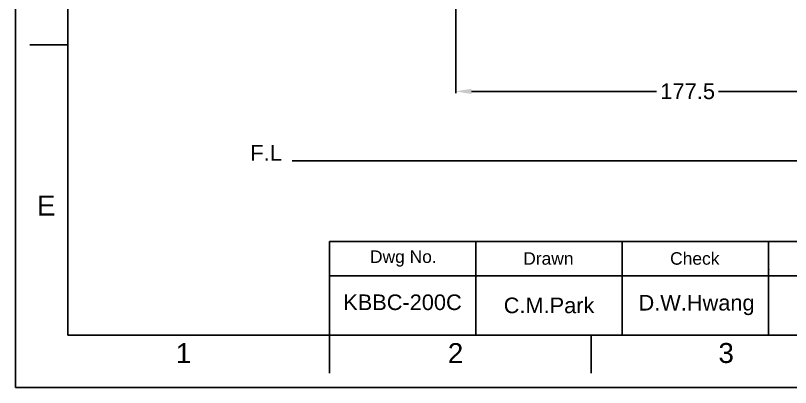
# Model space of a CAD drawing. Header units: millimetres. Extents: x 5859 to 6700, y -2125 to -1530.
# Drawn here: x 5858.8 to 6155.4, y -2124.8 to -1982.6 of the extents above; entities that cross this region are included whole.
import ezdxf
from ezdxf.enums import TextEntityAlignment as Align

# ---------------------------------------------------------------- set-up
doc = ezdxf.new("R2010")
doc.units = ezdxf.units.MM
doc.layers.add('5', color=2, linetype='Continuous', lineweight=9)
for name, color, linetype in [('FORM', 7, 'Continuous'), ('TEXT', 4, 'Continuous'), ('벽', 2, 'Continuous')]:
    doc.layers.add(name, color=color, linetype=linetype)
doc.styles.get("Standard").update_dxf_attribs({"font": 'arial.ttf'})
doc.dimstyles.new('A4', dxfattribs={"dimtxt": 4, "dimasz": 3.5, "dimexe": 0.7, "dimexo": 0.625, "dimgap": 0.5, "dimtad": 1, "dimdec": 1, "dimdsep": 46, "dimtxsty": 'Standard', "dimcen": 2.5, "dimclrd": 5, "dimclre": 5, "dimclrt": 7, "dimadec": 3, "dimazin": 2, "dimtfac": 1, "dimtdec": 1, "dimtmove": 0, "dimatfit": 3, "dimfxl": 1.25, "dimarcsym": 0})

# ---------------------------------------------------------------- blocks, each defined once
blk = doc.blocks.new('*D118')
at = {"layer": '5', "color": 3, "lineweight": -2, "transparency": 16777216}
for p, q in [((6027.25, -1837.91), (6027.25, -2012.34)), ((6204.75, -1842.03), (6204.75, -2012.34)), ((6033.25, -2011.64), (6104.14, -2011.64)), ((6198.75, -2011.64), (6127.87, -2011.64))]:
    blk.add_line(p, q, dxfattribs=at)
at = {"layer": '5', "color": 3, "transparency": 16777216}
for points in [[(6033.25, -2010.64), (6033.25, -2012.64), (6027.25, -2011.64)], [(6198.75, -2010.64), (6198.75, -2012.64), (6204.75, -2011.64)]]:
    blk.add_solid(points, dxfattribs=at)
at = {"layer": '5', "color": 4, "transparency": 16777216, "insert": (6116, -2011.64), "char_height": 6, "attachment_point": 5}
blk.add_mtext('177.5', dxfattribs=at)

msp = doc.modelspace()

# ---------------------------------------------------------------- linework, layer by layer
at = {"layer": 'FORM', "color": 7, "linetype": 'Continuous'}
for p, q in [((5858.8, -2124.84), (5858.8, -1530.13)), ((5878.83, -1550.16), (5878.83, -2104.82)), ((5878.83, -1993.88), (5864.27, -1993.88)), ((6034.96, -2069.06), (5978.94, -2069.06)), ((5978.94, -2069.06), (5978.94, -2104.82)), ((5978.94, -2079.79), (5978.94, -2069.06)), ((6679.78, -2104.82), (5878.83, -2104.82)), ((5978.94, -2104.82), (5978.94, -2119.37)), ((6079.06, -2104.82), (6079.06, -2119.37)), ((5858.8, -2124.84), (6699.8, -2124.84))]:
    msp.add_line(p, q, dxfattribs=at)
at = {"layer": 'FORM'}
for p, q in [((6034.96, -2069.06), (6679.78, -2069.06)), ((6034.96, -2069.06), (6034.96, -2104.82)), ((6090.98, -2069.06), (6090.98, -2104.82)), ((6147, -2104.82), (6147, -2069.06)), ((5978.94, -2082.17), (6536.75, -2082.17))]:
    msp.add_line(p, q, dxfattribs=at)
at = {"layer": 'TEXT'}
msp.add_point((6147, -2079.79), dxfattribs=at)
at = {"layer": '벽'}
msp.add_line((5964.7, -2038.14), (6629.41, -2038.14), dxfattribs=at)

# ---------------------------------------------------------------- texts
at = {"layer": 'FORM', "char_height": 7.63, "attachment_point": 5}
for s, width, insert in [('E', 10.0119, (5870.56, -2055.3)), ('1', 50.0595, (5923.11, -2111.7)), ('2', 50.0595, (6027.19, -2111.7)), ('3', 50.0595, (6130.75, -2111.7))]:
    msp.add_mtext_dynamic_manual_height_columns(s, width=width, gutter_width=12.51, heights=[0], dxfattribs=dict(at, insert=insert))
at = {"layer": 'TEXT', "attachment_point": 5}
for s, insert, char_height in [('Dwg No.', (6007.22, -2075.55), 4.768), ('Check', (6118.73, -2075.55), 4.768), ('Drawn', (6062.71, -2075.55), 4.768), ('KBBC-200C', (6006.88, -2092.3), 5.959), ('C.M.Park', (6062.97, -2093.49), 5.959), ('D.W.Hwang', (6119.41, -2093.33), 5.959)]:
    msp.add_mtext_dynamic_manual_height_columns(s, width=56.019, gutter_width=29.8, heights=[0], dxfattribs=dict(at, insert=insert, char_height=char_height))
at = {"layer": '벽'}
msp.add_text('F.L', height=6, dxfattribs=at).set_placement((5954.7, -2035.14), align=Align.MIDDLE_CENTER)

# ---------------------------------------------------------------- dimensions: what is measured, and where the dimension line sits
at = {"layer": '5'}
dim = msp.add_linear_dim(base=(6204.75, -2011.64), p1=(6027.25, -1837.28), p2=(6204.75, -1841.4), dimstyle='A4', override={"dimtxt": 6, "dimasz": 6, "dimgap": 2, "dimtad": 0, "dimtih": 1, "dimclrd": 3, "dimclre": 3, "dimclrt": 4}, dxfattribs=at)
dim.commit()
dim.dimension.update_dxf_attribs({"geometry": '*D118', "text_midpoint": (6116, -2011.64)})

doc.saveas('drawing.dxf')
